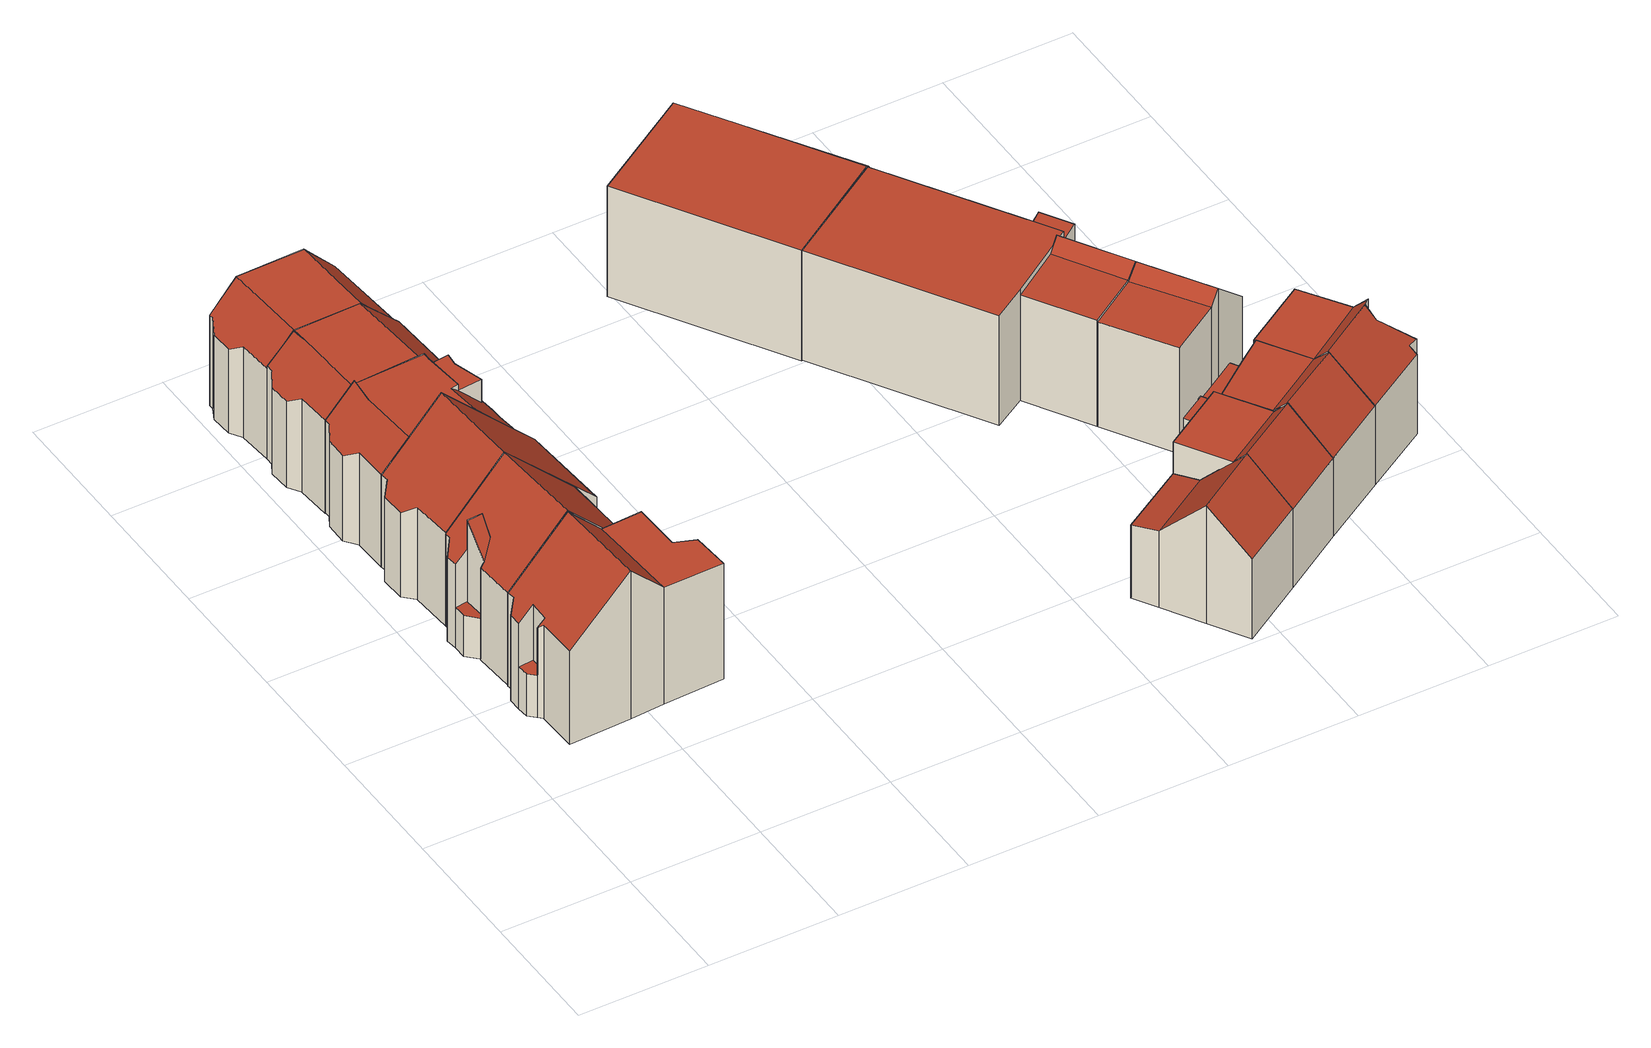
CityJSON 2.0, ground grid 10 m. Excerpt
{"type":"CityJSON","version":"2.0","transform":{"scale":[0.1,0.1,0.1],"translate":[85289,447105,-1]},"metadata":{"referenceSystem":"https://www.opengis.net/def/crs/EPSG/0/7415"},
"CityObjects":{
"building1":{"type":"Building","attributes":{"+building-volume":928.27,"+ground-elevation":-0.154,"+roof-elevation":10.91,"aantal_verblijfsobjecten":1,"bouwjaar":1925,"gebruiksdoel":"woonfunctie","kas_warenhuis":false,"oppervlakte_max":210,"oppervlakte_min":210,"rf_extrusion_mode":"standard","rf_force_lod11":false,"rf_h_pc_98p":0,"rf_h_roof_50p":9.86,"rf_h_roof_max":12.54,"rf_h_roof_min":8.19,"rf_h_roof_ridge":12.54,"rf_is_glass_roof":false,"rf_nodata_frac_wippolder":0.00541,"rf_nodata_r_wippolder":0,"rf_pc_select":"PREFERRED_AND_LATEST","rf_pc_source":"wippolder","rf_pc_year":2019,"rf_pointcloud_unusable":false,"rf_pt_density_wippolder":10.39,"rf_ridgelines":2,"rf_rmse_lod22":0.458,"rf_roof_planes":7,"rf_roof_type":"slanted","rf_success":true,"rf_t_run":14,"status":"Pand in gebruik"},"children":["building1-1"]},
"building1-1":{"type":"BuildingPart","parents":["building1"],"geometry":[{"type":"Solid","lod":"2.2","boundaries":[[[[0,1,2,3,4,5,6,7,8,9,10,11,12,13,14,15]],[[16,17,18,19]],[[17,15,14,20]],[[21,22,23,24]],[[25,6,5,26]],[[20,14,13,23]],[[24,23,13,12,27]],[[27,12,11,28]],[[29,4,3,30]],[[31,2,1,32]],[[30,3,2,31]],[[33,9,8,34]],[[28,11,10,35]],[[35,10,9,33]],[[36,7,6,25]],[[34,8,7,36,37]],[[19,18,22,21]],[[38,0,15,17,16]],[[32,1,0,38]],[[39,40,26,41]],[[41,26,5,4,29]],[[37,36,40,39]],[[33,29,30,35]],[[22,18,17,20,23]],[[32,38,16,19,21,24,27,28,35,30,31]],[[40,36,25,26]],[[37,39,41,29,33,34]]]],"semantics":{"surfaces":[{"type":"GroundSurface"},{"type":"WallSurface","on_footprint_edge":false},{"type":"WallSurface","on_footprint_edge":true},{"type":"RoofSurface","+roof-elevation":11.72,"rf_h_roof_50p":11.05,"rf_h_roof_max":12.81,"rf_h_roof_min":9.66,"roof-azimuth":86.74,"roof-gradient":45.4},{"type":"RoofSurface","+roof-elevation":8.21,"rf_h_roof_50p":3.4,"rf_h_roof_max":8.24,"rf_h_roof_min":3.4,"roof-azimuth":255.88,"roof-gradient":0.755},{"type":"RoofSurface","+roof-elevation":11.26,"rf_h_roof_50p":10.26,"rf_h_roof_max":12.81,"rf_h_roof_min":7.27,"roof-azimuth":266.65,"roof-gradient":44.95},{"type":"RoofSurface","+roof-elevation":6.74,"rf_h_roof_50p":6.72,"rf_h_roof_max":9.69,"rf_h_roof_min":6.6,"roof-azimuth":108.08,"roof-gradient":4.34},{"type":"RoofSurface","+roof-elevation":9.74,"rf_h_roof_50p":9.73,"rf_h_roof_max":9.78,"rf_h_roof_min":9.68,"roof-azimuth":71.02,"roof-gradient":1.12}],"values":[[0,1,2,1,2,2,2,2,2,2,2,2,2,2,2,2,1,2,2,1,2,1,3,4,5,6,7]]}}]},
"building2":{"type":"Building","attributes":{"+building-volume":839.08,"+ground-elevation":-0.131,"+roof-elevation":11.11,"aantal_verblijfsobjecten":1,"bouwjaar":1920,"gebruiksdoel":"woonfunctie","kas_warenhuis":false,"oppervlakte_max":210,"oppervlakte_min":210,"rf_extrusion_mode":"standard","rf_force_lod11":false,"rf_h_pc_98p":0,"rf_h_roof_50p":10.1,"rf_h_roof_max":12.51,"rf_h_roof_min":7.17,"rf_h_roof_ridge":12.56,"rf_is_glass_roof":false,"rf_nodata_frac_wippolder":0,"rf_nodata_r_wippolder":0,"rf_pc_select":"PREFERRED_AND_LATEST","rf_pc_source":"wippolder","rf_pc_year":2019,"rf_pointcloud_unusable":false,"rf_pt_density_wippolder":10.33,"rf_ridgelines":3,"rf_rmse_lod22":0.404,"rf_roof_planes":8,"rf_roof_type":"slanted","rf_success":true,"rf_t_run":11,"status":"Pand in gebruik"},"children":["building2-1"]},
"building2-1":{"type":"BuildingPart","parents":["building2"],"geometry":[{"type":"Solid","lod":"2.2","boundaries":[[[[42,43,44,45,46,47,48,49,50,51,52,53,54,55,56]],[[57,55,54,58]],[[59,56,55,57]],[[60,58,54,53,31]],[[61,46,45,62]],[[63,64,47,46,61]],[[65,50,49,66,67]],[[67,66,68,69]],[[31,53,52,70]],[[62,45,44,71]],[[72,73,58,60]],[[74,51,50,65]],[[70,52,51,74]],[[75,76,77,78]],[[71,44,43,79]],[[80,81,82,83,84]],[[84,83,73,72]],[[76,75,85]],[[69,68,64,63]],[[66,49,48,86]],[[86,48,47,64]],[[87,42,56,59]],[[79,43,42,87,88]],[[88,87,82,81]],[[78,77,81,80]],[[69,74,65,67]],[[74,69,63,61,70]],[[86,64,68,66]],[[81,77,76,85,84,72,60,31,70,61,62,71,79,88]],[[82,87,59,57,58,73,83]],[[78,80,84,85,75]]]],"semantics":{"surfaces":[{"type":"GroundSurface"},{"type":"WallSurface","on_footprint_edge":true},{"type":"WallSurface","on_footprint_edge":false},{"type":"RoofSurface","+roof-elevation":6.89,"rf_h_roof_50p":6.87,"rf_h_roof_max":6.91,"rf_h_roof_min":6.85,"roof-azimuth":92.61,"roof-gradient":2.4},{"type":"RoofSurface","+roof-elevation":10.89,"rf_h_roof_50p":9.73,"rf_h_roof_max":12.82,"rf_h_roof_min":6.71,"roof-azimuth":86.46,"roof-gradient":45.01},{"type":"RoofSurface","+roof-elevation":3.5,"rf_h_roof_50p":3.49,"rf_h_roof_max":6.99,"rf_h_roof_min":3.46,"roof-azimuth":192.23,"roof-gradient":0.519},{"type":"RoofSurface","+roof-elevation":11.33,"rf_h_roof_50p":10.39,"rf_h_roof_max":12.82,"rf_h_roof_min":7.29,"roof-azimuth":266.61,"roof-gradient":44.92},{"type":"RoofSurface","+roof-elevation":8.81,"rf_h_roof_50p":3.45,"rf_h_roof_max":10.17,"rf_h_roof_min":3.44,"roof-azimuth":192.23,"roof-gradient":0.519},{"type":"RoofSurface","+roof-elevation":10.13,"rf_h_roof_50p":9.49,"rf_h_roof_max":10.81,"rf_h_roof_min":8.77,"roof-azimuth":176.87,"roof-gradient":53.7}],"values":[[0,1,1,1,1,1,1,2,1,1,2,1,1,2,1,2,2,2,2,1,1,1,1,2,2,3,4,5,6,7,8]]}}]},
"building3":{"type":"Building","attributes":{"+building-volume":867.44,"+ground-elevation":-0.141,"+roof-elevation":10.9,"aantal_verblijfsobjecten":1,"bouwjaar":1920,"gebruiksdoel":"woonfunctie","kas_warenhuis":true,"oppervlakte_max":210,"oppervlakte_min":210,"rf_extrusion_mode":"standard","rf_force_lod11":false,"rf_h_pc_98p":0,"rf_h_roof_50p":9.87,"rf_h_roof_max":12.46,"rf_h_roof_min":3.41,"rf_h_roof_ridge":12.56,"rf_is_glass_roof":false,"rf_nodata_frac_wippolder":0,"rf_nodata_r_wippolder":0,"rf_pc_select":"PREFERRED_AND_LATEST","rf_pc_source":"wippolder","rf_pc_year":2019,"rf_pointcloud_unusable":false,"rf_pt_density_wippolder":10.39,"rf_ridgelines":2,"rf_rmse_lod22":1.01,"rf_roof_planes":8,"rf_roof_type":"slanted","rf_success":true,"rf_t_run":16,"status":"Pand in gebruik"},"children":["building3-1"]},
"building3-1":{"type":"BuildingPart","parents":["building3"],"geometry":[{"type":"Solid","lod":"2.2","boundaries":[[[[89,90,48,46,45,91,92,93,94,95]],[[96,92,91,97]],[[98,93,92,96]],[[99,94,93,98]],[[100,90,89,101]],[[102,48,90,100]],[[103,95,94,99]],[[97,91,45,104]],[[61,46,48,102]],[[104,45,46,61]],[[101,89,95,103]],[[61,102,100,101]],[[101,103,99,98,96,97,104,61]]]],"semantics":{"surfaces":[{"type":"GroundSurface"},{"type":"WallSurface","on_footprint_edge":true},{"type":"RoofSurface","+roof-elevation":10.34,"rf_h_roof_50p":8.83,"rf_h_roof_max":12.81,"rf_h_roof_min":4.89,"roof-azimuth":86.64,"roof-gradient":44.78},{"type":"RoofSurface","+roof-elevation":11.22,"rf_h_roof_50p":10.19,"rf_h_roof_max":12.81,"rf_h_roof_min":7.24,"roof-azimuth":266.75,"roof-gradient":45.11}],"values":[[0,1,1,1,1,1,1,1,1,1,1,2,3]]}}]},
"building4":{"type":"Building","attributes":{"+building-volume":717.84,"+ground-elevation":-0.145,"+roof-elevation":9.88,"aantal_verblijfsobjecten":1,"bouwjaar":1920,"gebruiksdoel":"woonfunctie","kas_warenhuis":false,"oppervlakte_max":199,"oppervlakte_min":199,"rf_extrusion_mode":"standard","rf_force_lod11":false,"rf_h_pc_98p":0,"rf_h_roof_50p":9.76,"rf_h_roof_max":10.11,"rf_h_roof_min":3.4,"rf_h_roof_ridge":6.85,"rf_is_glass_roof":false,"rf_nodata_frac_wippolder":0.00593,"rf_nodata_r_wippolder":0,"rf_pc_select":"PREFERRED_AND_LATEST","rf_pc_source":"wippolder","rf_pc_year":2019,"rf_pointcloud_unusable":false,"rf_pt_density_wippolder":10.56,"rf_ridgelines":1,"rf_rmse_lod22":0.458,"rf_roof_planes":8,"rf_roof_type":"slanted","rf_success":true,"rf_t_run":18,"status":"Pand in gebruik"},"children":["building4-1"]},
"building4-1":{"type":"BuildingPart","parents":["building4"],"geometry":[{"type":"Solid","lod":"2.2","boundaries":[[[[105,90,106,107,108,95,109,110,111,112,113,114,115,116]],[[117,111,110,118]],[[118,110,109,119]],[[120,105,116,121]],[[122,121,116,115,123]],[[124,112,111,117]],[[125,113,112,124]],[[126,127,114,113,125]],[[103,95,108,128]],[[129,130,123,131]],[[132,133,130]],[[119,109,95,103]],[[134,106,90,135]],[[136,107,106,134,137]],[[137,134,138,139]],[[128,108,107,136]],[[140,141,142,143]],[[139,138,144,145]],[[127,126,146]],[[145,144,147,148]],[[143,142,133,132]],[[149,150,151]],[[150,149,130,129]],[[131,123,115,114,127]],[[141,140,149]],[[148,147,152,153]],[[135,90,105,120]],[[153,152,121,122]],[[128,146,126,125,124,117,118,119,103]],[[136,151,150,129,131,127,146,128]],[[149,140,143,132,130]],[[153,122,123,130,133,142,141,149,151,136,137,139,145,148]],[[121,152,147,144,138,134,135,120]]]],"semantics":{"surfaces":[{"type":"GroundSurface"},{"type":"WallSurface","on_footprint_edge":true},{"type":"WallSurface","on_footprint_edge":false},{"type":"RoofSurface","+roof-elevation":9.36,"rf_h_roof_50p":8.84,"rf_h_roof_max":10.26,"rf_h_roof_min":7.4,"roof-azimuth":267.13,"roof-gradient":44.9},{"type":"RoofSurface","+roof-elevation":9.93,"rf_h_roof_50p":9.89,"rf_h_roof_max":10.26,"rf_h_roof_min":9.79,"roof-azimuth":66.57,"roof-gradient":1.76},{"type":"RoofSurface","+roof-elevation":9.31,"rf_h_roof_50p":9.31,"rf_h_roof_max":9.82,"rf_h_roof_min":9.3,"roof-azimuth":285.75,"roof-gradient":0.237},{"type":"RoofSurface","+roof-elevation":8.85,"rf_h_roof_50p":7.87,"rf_h_roof_max":9.43,"rf_h_roof_min":6.6,"roof-azimuth":86.03,"roof-gradient":45.66},{"type":"RoofSurface","+roof-elevation":3.46,"rf_h_roof_50p":3.43,"rf_h_roof_max":6.85,"rf_h_roof_min":3.36,"roof-azimuth":64.94,"roof-gradient":2.28}],"values":[[0,1,1,1,1,1,1,1,1,2,2,1,1,1,2,1,2,2,2,2,2,2,2,1,2,2,1,2,3,4,5,6,7]]}}]},
"building5":{"type":"Building","attributes":{"+building-volume":712.41,"+ground-elevation":-0.151,"+roof-elevation":9.82,"aantal_verblijfsobjecten":1,"bouwjaar":1920,"gebruiksdoel":"woonfunctie","kas_warenhuis":false,"oppervlakte_max":197,"oppervlakte_min":197,"rf_extrusion_mode":"standard","rf_force_lod11":false,"rf_h_pc_98p":0,"rf_h_roof_50p":9.75,"rf_h_roof_max":10.04,"rf_h_roof_min":3.35,"rf_is_glass_roof":false,"rf_nodata_frac_wippolder":0,"rf_nodata_r_wippolder":0,"rf_pc_select":"PREFERRED_AND_LATEST","rf_pc_source":"wippolder","rf_pc_year":2019,"rf_pointcloud_unusable":false,"rf_pt_density_wippolder":9.96,"rf_ridgelines":0,"rf_rmse_lod22":0.426,"rf_roof_planes":6,"rf_roof_type":"slanted","rf_success":true,"rf_t_run":10,"status":"Pand in gebruik"},"children":["building5-1"]},
"building5-1":{"type":"BuildingPart","parents":["building5"],"geometry":[{"type":"Solid","lod":"2.2","boundaries":[[[[154,155,156,157,158,159,160,161,162,163,164,165,166,167]],[[168,163,162,169]],[[170,165,164,171]],[[169,162,161,172]],[[125,160,159,173]],[[172,161,160,125]],[[174,158,157,175,176]],[[177,155,154,178]],[[120,156,155,177]],[[176,175,178,179]],[[179,178,154,167,180]],[[175,157,156,120]],[[171,164,163,168]],[[181,166,165,170]],[[180,167,166,181,182]],[[182,181,183]],[[173,159,158,174]],[[179,180,174,176]],[[175,120,177,178]],[[173,183,181,170,171,168,169,172,125]],[[173,174,180,182,183]]]],"semantics":{"surfaces":[{"type":"GroundSurface"},{"type":"WallSurface","on_footprint_edge":true},{"type":"WallSurface","on_footprint_edge":false},{"type":"RoofSurface","+roof-elevation":8.86,"rf_h_roof_50p":8.17,"rf_h_roof_max":9.85,"rf_h_roof_min":6.45,"roof-azimuth":86.23,"roof-gradient":44.81},{"type":"RoofSurface","+roof-elevation":3.39,"rf_h_roof_50p":3.37,"rf_h_roof_max":3.43,"rf_h_roof_min":3.32,"roof-azimuth":81.06,"roof-gradient":3.22},{"type":"RoofSurface","+roof-elevation":9.29,"rf_h_roof_50p":8.77,"rf_h_roof_max":10.18,"rf_h_roof_min":7.36,"roof-azimuth":267.08,"roof-gradient":44.76},{"type":"RoofSurface","+roof-elevation":9.85,"rf_h_roof_50p":9.82,"rf_h_roof_max":10.18,"rf_h_roof_min":9.73,"roof-azimuth":66.41,"roof-gradient":1.67}],"values":[[0,1,1,1,1,1,1,1,1,2,1,1,1,1,1,2,1,3,4,5,6]]}}]},
"building6":{"type":"Building","attributes":{"+building-volume":699.99,"+ground-elevation":-0.161,"+roof-elevation":9.78,"aantal_verblijfsobjecten":1,"bouwjaar":1920,"gebruiksdoel":"woonfunctie","kas_warenhuis":false,"oppervlakte_max":197,"oppervlakte_min":197,"rf_extrusion_mode":"standard","rf_force_lod11":false,"rf_h_pc_98p":0,"rf_h_roof_50p":9.7,"rf_h_roof_max":10,"rf_h_roof_min":3.27,"rf_h_roof_ridge":10.02,"rf_is_glass_roof":false,"rf_nodata_frac_wippolder":0.0059,"rf_nodata_r_wippolder":0,"rf_pc_select":"PREFERRED_AND_LATEST","rf_pc_source":"wippolder","rf_pc_year":2019,"rf_pointcloud_unusable":false,"rf_pt_density_wippolder":9.85,"rf_ridgelines":1,"rf_rmse_lod22":0.368,"rf_roof_planes":6,"rf_roof_type":"slanted","rf_success":true,"rf_t_run":14,"status":"Pand in gebruik"},"children":["building6-1"]},
"building6-1":{"type":"BuildingPart","parents":["building6"],"geometry":[{"type":"Solid","lod":"2.2","boundaries":[[[[184,185,186,187,188,189,190,191,192,155,193,194,166,165]],[[195,185,184,196]],[[197,198,191,190,199]],[[200,186,185,195]],[[201,189,188,202]],[[202,188,187,203]],[[203,187,186,200]],[[196,184,165,204]],[[204,165,166,182]],[[205,206,198,197]],[[207,194,193,206,205]],[[199,190,189,201]],[[208,192,191,198]],[[206,193,155,209]],[[209,155,192,208]],[[182,166,194,207]],[[204,182,201,202,203,200,195,196]],[[199,207,205,197]],[[209,208,198,206]],[[182,207,199,201]]]],"semantics":{"surfaces":[{"type":"GroundSurface"},{"type":"WallSurface","on_footprint_edge":true},{"type":"WallSurface","on_footprint_edge":false},{"type":"RoofSurface","+roof-elevation":9.27,"rf_h_roof_50p":8.7,"rf_h_roof_max":10,"rf_h_roof_min":7.15,"roof-azimuth":267.45,"roof-gradient":47.37},{"type":"RoofSurface","+roof-elevation":8.95,"rf_h_roof_50p":8.25,"rf_h_roof_max":9.83,"rf_h_roof_min":6.64,"roof-azimuth":86.34,"roof-gradient":45.98},{"type":"RoofSurface","+roof-elevation":3.33,"rf_h_roof_50p":3.31,"rf_h_roof_max":6.7,"rf_h_roof_min":3.26,"roof-azimuth":274.05,"roof-gradient":2.93},{"type":"RoofSurface","+roof-elevation":9.82,"rf_h_roof_50p":9.79,"rf_h_roof_max":9.9,"rf_h_roof_min":9.68,"roof-azimuth":71.64,"roof-gradient":1.92}],"values":[[0,1,1,1,1,1,1,1,1,2,1,1,1,1,1,1,3,4,5,6]]}}]},
"building7":{"type":"Building","attributes":{"+building-volume":424.59,"+ground-elevation":-0.196,"+roof-elevation":8.61,"aantal_verblijfsobjecten":1,"bouwjaar":1921,"gebruiksdoel":"woonfunctie","kas_warenhuis":false,"oppervlakte_max":111,"oppervlakte_min":111,"rf_extrusion_mode":"standard","rf_force_lod11":false,"rf_h_pc_98p":0,"rf_h_roof_50p":7.74,"rf_h_roof_max":9.89,"rf_h_roof_min":6.21,"rf_h_roof_ridge":9.93,"rf_is_glass_roof":false,"rf_nodata_frac_wippolder":0.00469,"rf_nodata_r_wippolder":0,"rf_pc_select":"PREFERRED_AND_LATEST","rf_pc_source":"wippolder","rf_pc_year":2019,"rf_pointcloud_unusable":false,"rf_pt_density_wippolder":11.7,"rf_ridgelines":2,"rf_rmse_lod22":0.944,"rf_roof_planes":3,"rf_roof_type":"slanted","rf_success":true,"rf_t_run":10,"status":"Pand in gebruik"},"children":["building7-1"]},
"building7-1":{"type":"BuildingPart","parents":["building7"],"geometry":[{"type":"Solid","lod":"2.2","boundaries":[[[[210,211,212,213,214,215,216,217]],[[218,210,217,219]],[[220,212,211,221]],[[222,214,213,223]],[[223,213,212,220]],[[224,215,214,222]],[[225,216,215,224]],[[219,217,216,225]],[[221,211,210,218]],[[224,222,223,220]],[[225,224,220,221]],[[221,218,219,225]]]],"semantics":{"surfaces":[{"type":"GroundSurface"},{"type":"WallSurface","on_footprint_edge":true},{"type":"RoofSurface","+roof-elevation":6.3,"rf_h_roof_50p":6.22,"rf_h_roof_max":6.43,"rf_h_roof_min":6.01,"roof-azimuth":327.65,"roof-gradient":10.05},{"type":"RoofSurface","+roof-elevation":8.71,"rf_h_roof_50p":8.02,"rf_h_roof_max":10.26,"rf_h_roof_min":6.39,"roof-azimuth":328.28,"roof-gradient":44.97},{"type":"RoofSurface","+roof-elevation":9.16,"rf_h_roof_50p":8.44,"rf_h_roof_max":10.26,"rf_h_roof_min":6.66,"roof-azimuth":148.12,"roof-gradient":44.53}],"values":[[0,1,1,1,1,1,1,1,1,2,3,4]]}}]},
"building8":{"type":"Building","attributes":{"+building-volume":1545.1,"+ground-elevation":-0.311,"+roof-elevation":9.32,"aantal_verblijfsobjecten":4,"bouwjaar":1920,"gebruiksdoel":"woonfunctie","kas_warenhuis":false,"oppervlakte_max":127,"oppervlakte_min":67,"rf_extrusion_mode":"standard","rf_force_lod11":false,"rf_h_pc_98p":0,"rf_h_roof_50p":9.29,"rf_h_roof_max":9.45,"rf_h_roof_min":7.53,"rf_is_glass_roof":false,"rf_nodata_frac_wippolder":0.00153,"rf_nodata_r_wippolder":0,"rf_pc_select":"PREFERRED_AND_LATEST","rf_pc_source":"wippolder","rf_pc_year":2019,"rf_pointcloud_unusable":false,"rf_pt_density_wippolder":10.51,"rf_ridgelines":0,"rf_rmse_lod22":0.34,"rf_roof_planes":5,"rf_roof_type":"slanted","rf_success":true,"rf_t_run":24,"status":"Pand in gebruik"},"children":["building8-1"]},
"building8-1":{"type":"BuildingPart","parents":["building8"],"geometry":[{"type":"Solid","lod":"2.2","boundaries":[[[[226,227,228,229,230,231]],[[232,230,229,233]],[[234,231,230,232]],[[235,226,231,234]],[[233,229,228,236]],[[236,228,227,237]],[[237,227,226,235]],[[237,232,233,236]],[[232,237,235,234]]]],"semantics":{"surfaces":[{"type":"GroundSurface"},{"type":"WallSurface","on_footprint_edge":true},{"type":"RoofSurface","+roof-elevation":8.56,"rf_h_roof_50p":8.03,"rf_h_roof_max":9.45,"rf_h_roof_min":6.66,"roof-azimuth":58.22,"roof-gradient":51.43},{"type":"RoofSurface","+roof-elevation":9.33,"rf_h_roof_50p":9.3,"rf_h_roof_max":9.45,"rf_h_roof_min":9.2,"roof-azimuth":249.48,"roof-gradient":0.934}],"values":[[0,1,1,1,1,1,1,2,3]]}}]},
"building9":{"type":"Building","attributes":{"+building-volume":471.76,"+ground-elevation":-0.201,"+roof-elevation":8.87,"aantal_verblijfsobjecten":1,"bouwjaar":1921,"gebruiksdoel":"woonfunctie","kas_warenhuis":false,"oppervlakte_max":131,"oppervlakte_min":131,"rf_extrusion_mode":"standard","rf_force_lod11":false,"rf_h_pc_98p":0,"rf_h_roof_50p":8.86,"rf_h_roof_max":9.77,"rf_h_roof_min":6.76,"rf_h_roof_ridge":9.92,"rf_is_glass_roof":false,"rf_nodata_frac_wippolder":0,"rf_nodata_r_wippolder":0,"rf_pc_select":"PREFERRED_AND_LATEST","rf_pc_source":"wippolder","rf_pc_year":2019,"rf_pointcloud_unusable":false,"rf_pt_density_wippolder":11.59,"rf_ridgelines":1,"rf_rmse_lod22":1.41,"rf_roof_planes":3,"rf_roof_type":"slanted","rf_success":true,"rf_t_run":8,"status":"Pand in gebruik"},"children":["building9-1"]},
"building9-1":{"type":"BuildingPart","parents":["building9"],"geometry":[{"type":"Solid","lod":"2.2","boundaries":[[[[238,239,240,241,217,242,243,214]],[[244,217,241,245]],[[246,242,217,244]],[[247,238,214,248]],[[249,243,242,246]],[[248,214,243,249]],[[245,241,240,250]],[[250,240,239,251]],[[251,239,238,247]],[[250,246,244,245]],[[251,249,246,250]],[[251,247,248,249]]]],"semantics":{"surfaces":[{"type":"GroundSurface"},{"type":"WallSurface","on_footprint_edge":true},{"type":"RoofSurface","+roof-elevation":9.11,"rf_h_roof_50p":8.44,"rf_h_roof_max":10.2,"rf_h_roof_min":6.63,"roof-azimuth":148.1,"roof-gradient":44.36},{"type":"RoofSurface","+roof-elevation":9.43,"rf_h_roof_50p":9.21,"rf_h_roof_max":10.2,"rf_h_roof_min":8.89,"roof-azimuth":328.13,"roof-gradient":44.76},{"type":"RoofSurface","+roof-elevation":8.9,"rf_h_roof_50p":8.88,"rf_h_roof_max":8.94,"rf_h_roof_min":8.82,"roof-azimuth":322.6,"roof-gradient":1.38}],"values":[[0,1,1,1,1,1,1,1,1,2,3,4]]}}]},
"building10":{"type":"Building","attributes":{"+building-volume":1556.03,"+ground-elevation":-0.249,"+roof-elevation":9.33,"aantal_verblijfsobjecten":5,"bouwjaar":1920,"gebruiksdoel":"woonfunctie","kas_warenhuis":false,"oppervlakte_max":152,"oppervlakte_min":55,"rf_extrusion_mode":"standard","rf_force_lod11":false,"rf_h_pc_98p":0,"rf_h_roof_50p":9.29,"rf_h_roof_max":9.45,"rf_h_roof_min":7.43,"rf_is_glass_roof":false,"rf_nodata_frac_wippolder":0,"rf_nodata_r_wippolder":0,"rf_pc_select":"PREFERRED_AND_LATEST","rf_pc_source":"wippolder","rf_pc_year":2019,"rf_pointcloud_unusable":false,"rf_pt_density_wippolder":11.08,"rf_ridgelines":0,"rf_rmse_lod22":0.343,"rf_roof_planes":5,"rf_roof_type":"slanted","rf_success":true,"rf_t_run":24,"status":"Pand in gebruik"},"children":["building10-1"]},
"building10-1":{"type":"BuildingPart","parents":["building10"],"geometry":[{"type":"Solid","lod":"2.2","boundaries":[[[[252,253,254,255,256,257,258,259]],[[260,256,255,261]],[[234,257,256,260]],[[262,263,264]],[[265,266,264]],[[267,254,253,268]],[[263,252,259,233]],[[268,253,252,263,262]],[[233,259,258,269]],[[261,255,254,267,270]],[[270,267,266,265]],[[269,258,257,234]],[[233,269,265,264,263]],[[266,267,268,262,264]],[[269,234,260,261,270,265]]]],"semantics":{"surfaces":[{"type":"GroundSurface"},{"type":"WallSurface","on_footprint_edge":true},{"type":"WallSurface","on_footprint_edge":false},{"type":"RoofSurface","+roof-elevation":8.62,"rf_h_roof_50p":8.1,"rf_h_roof_max":9.45,"rf_h_roof_min":6.7,"roof-azimuth":58.3,"roof-gradient":50.52},{"type":"RoofSurface","+roof-elevation":8.62,"rf_h_roof_50p":8.6,"rf_h_roof_max":9.37,"rf_h_roof_min":8.57,"roof-azimuth":344.07,"roof-gradient":1.22},{"type":"RoofSurface","+roof-elevation":9.34,"rf_h_roof_50p":9.31,"rf_h_roof_max":9.45,"rf_h_roof_min":9.23,"roof-azimuth":235.25,"roof-gradient":0.852}],"values":[[0,1,1,2,2,1,1,1,1,1,2,1,3,4,5]]}}]},
"building11":{"type":"Building","attributes":{"+building-volume":469.21,"+ground-elevation":-0.231,"+roof-elevation":8.93,"aantal_verblijfsobjecten":1,"bouwjaar":1921,"gebruiksdoel":"woonfunctie","kas_warenhuis":false,"oppervlakte_max":108,"oppervlakte_min":108,"rf_extrusion_mode":"standard","rf_force_lod11":false,"rf_h_pc_98p":0,"rf_h_roof_50p":8.9,"rf_h_roof_max":9.84,"rf_h_roof_min":6.72,"rf_h_roof_ridge":9.94,"rf_is_glass_roof":false,"rf_nodata_frac_wippolder":0.00474,"rf_nodata_r_wippolder":0,"rf_pc_select":"PREFERRED_AND_LATEST","rf_pc_source":"wippolder","rf_pc_year":2019,"rf_pointcloud_unusable":false,"rf_pt_density_wippolder":11.09,"rf_ridgelines":1,"rf_rmse_lod22":0.153,"rf_roof_planes":3,"rf_roof_type":"slanted","rf_success":true,"rf_t_run":8,"status":"Pand in gebruik"},"children":["building11-1"]},
"building11-1":{"type":"BuildingPart","parents":["building11"],"geometry":[{"type":"Solid","lod":"2.2","boundaries":[[[[271,272,273,274,275,276,255,277]],[[278,274,273,279]],[[280,271,277,281]],[[281,277,255,282]],[[282,255,276,283]],[[279,273,272,284]],[[284,272,271,280]],[[283,276,275,285]],[[285,275,274,278]],[[284,280,278,279]],[[283,285,281,282]],[[285,278,280,281]]]],"semantics":{"surfaces":[{"type":"GroundSurface"},{"type":"WallSurface","on_footprint_edge":true},{"type":"RoofSurface","+roof-elevation":8.76,"rf_h_roof_50p":7.99,"rf_h_roof_max":10.24,"rf_h_roof_min":6.19,"roof-azimuth":58.28,"roof-gradient":44.46},{"type":"RoofSurface","+roof-elevation":8.94,"rf_h_roof_50p":8.92,"rf_h_roof_max":9.3,"rf_h_roof_min":8.86,"roof-azimuth":243.57,"roof-gradient":1.38},{"type":"RoofSurface","+roof-elevation":9.82,"rf_h_roof_50p":9.56,"rf_h_roof_max":10.24,"rf_h_roof_min":8.97,"roof-azimuth":238.83,"roof-gradient":44.41}],"values":[[0,1,1,1,1,1,1,1,1,2,3,4]]}}]},
"building12":{"type":"Building","attributes":{"+building-volume":492.4,"+ground-elevation":-0.201,"+roof-elevation":8.89,"aantal_verblijfsobjecten":1,"bouwjaar":1921,"gebruiksdoel":"woonfunctie","kas_warenhuis":false,"oppervlakte_max":127,"oppervlakte_min":127,"rf_extrusion_mode":"standard","rf_force_lod11":false,"rf_h_pc_98p":0,"rf_h_roof_50p":8.87,"rf_h_roof_max":9.9,"rf_h_roof_min":2.5,"rf_h_roof_ridge":9.91,"rf_is_glass_roof":false,"rf_nodata_frac_wippolder":0.0236,"rf_nodata_r_wippolder":0,"rf_pc_select":"PREFERRED_AND_LATEST","rf_pc_source":"wippolder","rf_pc_year":2019,"rf_pointcloud_unusable":false,"rf_pt_density_wippolder":12.11,"rf_ridgelines":1,"rf_rmse_lod22":0.668,"rf_roof_planes":5,"rf_roof_type":"slanted","rf_success":true,"rf_t_run":11,"status":"Pand in gebruik"},"children":["building12-1"]},
"building12-1":{"type":"BuildingPart","parents":["building12"],"geometry":[{"type":"Solid","lod":"2.2","boundaries":[[[[286,287,241,288,289,290,238,291,292,293,294,295,296,297,298]],[[299,292,291,300]],[[301,299,302,303]],[[304,296,295,305]],[[305,295,294,306]],[[307,286,298,308]],[[245,241,287,309]],[[310,288,241,245]],[[311,293,292,299,301]],[[312,289,288,310]],[[313,238,290,314]],[[315,297,296,304]],[[308,298,297,315,316]],[[309,287,286,307]],[[317,314,290,289,312]],[[318,319,314,317]],[[300,291,238,313]],[[316,315,320,319,318]],[[306,294,293,311]],[[319,320,321]],[[303,302,321]],[[310,307,308,312]],[[309,307,310,245]],[[316,318,317,312,308]],[[319,321,302,299,300,313,314]],[[303,321,320,315,304,305,306,311,301]]]],"semantics":{"surfaces":[{"type":"GroundSurface"},{"type":"WallSurface","on_footprint_edge":true},{"type":"WallSurface","on_footprint_edge":false},{"type":"RoofSurface","+roof-elevation":9.42,"rf_h_roof_50p":9.21,"rf_h_roof_max":10.25,"rf_h_roof_min":8.88,"roof-azimuth":327.74,"roof-gradient":42.91},{"type":"RoofSurface","+roof-elevation":9.13,"rf_h_roof_50p":8.47,"rf_h_roof_max":10.25,"rf_h_roof_min":6.65,"roof-azimuth":148.42,"roof-gradient":44.21},{"type":"RoofSurface","+roof-elevation":8.89,"rf_h_roof_50p":8.87,"rf_h_roof_max":8.92,"rf_h_roof_min":8.82,"roof-azimuth":331.95,"roof-gradient":1.17},{"type":"RoofSurface","+roof-elevation":4.79,"rf_h_roof_50p":4.5,"rf_h_roof_max":8.84,"rf_h_roof_min":1.79,"roof-azimuth":327.74,"roof-gradient":42.91},{"type":"RoofSurface","+roof-elevation":2.52,"rf_h_roof_50p":2.51,"rf_h_roof_max":8.83,"rf_h_roof_min":2.49,"roof-azimuth":264.8,"roof-gradient":0.686}],"values":[[0,1,2,1,1,1,1,1,1,1,1,1,1,1,1,2,1,2,1,2,2,3,4,5,6,7]]}}]},
"building13":{"type":"Building","attributes":{"+building-volume":489.89,"+ground-elevation":-0.22,"+roof-elevation":8.91,"aantal_verblijfsobjecten":1,"bouwjaar":1921,"gebruiksdoel":"woonfunctie","kas_warenhuis":false,"oppervlakte_max":119,"oppervlakte_min":119,"rf_extrusion_mode":"standard","rf_force_lod11":false,"rf_h_pc_98p":0,"rf_h_roof_50p":8.89,"rf_h_roof_max":9.77,"rf_h_roof_min":6.74,"rf_h_roof_ridge":9.94,"rf_is_glass_roof":false,"rf_nodata_frac_wippolder":0,"rf_nodata_r_wippolder":0,"rf_pc_select":"PREFERRED_AND_LATEST","rf_pc_source":"wippolder","rf_pc_year":2019,"rf_pointcloud_unusable":false,"rf_pt_density_wippolder":11.14,"rf_ridgelines":1,"rf_rmse_lod22":0.11,"rf_roof_planes":3,"rf_roof_type":"slanted","rf_success":true,"rf_t_run":8,"status":"Pand in gebruik"},"children":["building13-1"]},
"building13-1":{"type":"BuildingPart","parents":["building13"],"geometry":[{"type":"Solid","lod":"2.2","boundaries":[[[[322,323,324,276,275,274,273,325]],[[326,323,322,327]],[[328,275,276,329]],[[278,274,275,328]],[[329,276,324,330]],[[331,325,273,332]],[[330,324,323,326]],[[332,273,274,278]],[[327,322,325,331]],[[326,328,329,330]],[[328,326,327,278]],[[327,331,332,278]]]],"semantics":{"surfaces":[{"type":"GroundSurface"},{"type":"WallSurface","on_footprint_edge":true},{"type":"RoofSurface","+roof-elevation":8.93,"rf_h_roof_50p":8.9,"rf_h_roof_max":9.29,"rf_h_roof_min":8.84,"roof-azimuth":245.61,"roof-gradient":1.36},{"type":"RoofSurface","+roof-elevation":9.84,"rf_h_roof_50p":9.58,"rf_h_roof_max":10.27,"rf_h_roof_min":8.95,"roof-azimuth":238.43,"roof-gradient":44.73},{"type":"RoofSurface","+roof-elevation":8.81,"rf_h_roof_50p":8.09,"rf_h_roof_max":10.27,"rf_h_roof_min":6.25,"roof-azimuth":58.09,"roof-gradient":44.04}],"values":[[0,1,1,1,1,1,1,1,1,2,3,4]]}}]},
"building14":{"type":"Building","attributes":{"+building-volume":24.08,"+ground-elevation":-0.188,"+roof-elevation":2.31,"aantal_verblijfsobjecten":0,"bouwjaar":1921,"kas_warenhuis":false,"oppervlakte_max":0,"oppervlakte_min":0,"rf_extrusion_mode":"standard","rf_force_lod11":false,"rf_h_pc_98p":0,"rf_h_roof_50p":2.31,"rf_h_roof_max":2.36,"rf_h_roof_min":2.29,"rf_is_glass_roof":false,"rf_nodata_frac_wippolder":0.263,"rf_nodata_r_wippolder":0,"rf_pc_select":"_HIGHEST_YET_INSUFFICIENT_COVERAGE","rf_pc_source":"wippolder","rf_pc_year":2019,"rf_pointcloud_unusable":false,"rf_pt_density_wippolder":9.86,"rf_ridgelines":0,"rf_rmse_lod22":1.38,"rf_roof_planes":1,"rf_roof_type":"horizontal","rf_success":true,"rf_t_run":1,"status":"Pand in gebruik"},"children":["building14-1"]},
"building14-1":{"type":"BuildingPart","parents":["building14"],"geometry":[{"type":"Solid","lod":"2.2","boundaries":[[[[295,294,333,334]],[[335,294,295,336]],[[336,295,334,337]],[[338,333,294,335]],[[337,334,333,338]],[[337,338,335,336]]]],"semantics":{"surfaces":[{"type":"GroundSurface"},{"type":"WallSurface","on_footprint_edge":true},{"type":"RoofSurface","+roof-elevation":2.31,"rf_h_roof_50p":2.3,"rf_h_roof_max":2.33,"rf_h_roof_min":2.27,"roof-azimuth":309.86,"roof-gradient":1.07}],"values":[[0,1,1,1,1,2]]}}]},
"building15":{"type":"Building","attributes":{"+building-volume":483.14,"+ground-elevation":-0.218,"+roof-elevation":8.89,"aantal_verblijfsobjecten":1,"bouwjaar":1921,"gebruiksdoel":"woonfunctie","kas_warenhuis":false,"oppervlakte_max":138,"oppervlakte_min":138,"rf_extrusion_mode":"standard","rf_force_lod11":false,"rf_h_pc_98p":0,"rf_h_roof_50p":8.85,"rf_h_roof_max":9.94,"rf_h_roof_min":6.72,"rf_h_roof_ridge":9.93,"rf_is_glass_roof":false,"rf_nodata_frac_wippolder":0,"rf_nodata_r_wippolder":0,"rf_pc_select":"PREFERRED_AND_LATEST","rf_pc_source":"wippolder","rf_pc_year":2019,"rf_pointcloud_unusable":false,"rf_pt_density_wippolder":12.3,"rf_ridgelines":1,"rf_rmse_lod22":1.19,"rf_roof_planes":4,"rf_roof_type":"slanted","rf_success":true,"rf_t_run":11,"status":"Pand in gebruik"},"children":["building15-1"]},
"building15-1":{"type":"BuildingPart","parents":["building15"],"geometry":[{"type":"Solid","lod":"2.2","boundaries":[[[[298,296,339,340,341,342,343,344,345,346,287,347]],[[348,346,345,349]],[[309,287,346,348]],[[350,351,352,353]],[[349,345,344,351,350]],[[354,343,342,355]],[[353,352,356,357]],[[358,296,298,308]],[[359,340,339,360]],[[361,347,287,309]],[[360,339,296,358]],[[351,344,343,354]],[[362,363,341,340,359]],[[357,356,363,362]],[[355,342,341,363]],[[308,298,347,361]],[[360,358,308,359]],[[357,361,309,348,349,350,353]],[[355,363,356,352,351,354]],[[308,361,357,362,359]]]],"semantics":{"surfaces":[{"type":"GroundSurface"},{"type":"WallSurface","on_footprint_edge":true},{"type":"WallSurface","on_footprint_edge":false},{"type":"RoofSurface","+roof-elevation":8.88,"rf_h_roof_50p":8.85,"rf_h_roof_max":8.93,"rf_h_roof_min":8.78,"roof-azimuth":314.95,"roof-gradient":1.54},{"type":"RoofSurface","+roof-elevation":9.09,"rf_h_roof_50p":8.38,"rf_h_roof_max":10.26,"rf_h_roof_min":6.71,"roof-azimuth":148.03,"roof-gradient":43.74},{"type":"RoofSurface","+roof-elevation":2.93,"rf_h_roof_50p":2.93,"rf_h_roof_max":9.87,"rf_h_roof_min":2.91,"roof-azimuth":43.65,"roof-gradient":0.966},{"type":"RoofSurface","+roof-elevation":9.48,"rf_h_roof_50p":9.24,"rf_h_roof_max":10.26,"rf_h_roof_min":8.85,"roof-azimuth":326.87,"roof-gradient":44.02}],"values":[[0,1,1,2,1,1,2,1,1,1,1,1,1,2,1,1,3,4,5,6]]}}]}
},
"vertices":[
[28,200,8],[35,208,8],[34,214,8],[82,217,8],[109,219,8],[141,221,8],[156,222,8],[158,177,8],[160,147,8],[113,145,8],[86,143,8],[38,141,8],[37,173,8],[34,176,8],[29,181,8],[28,190,8],[28,190,81],[28,190,44],[40,191,44],[40,191,92],[29,181,44],[40,176,91],[40,176,44],[34,176,44],[34,176,85],[156,222,77],[141,221,78],[37,173,88],[38,141,88],[109,219,107],[82,217,135],[34,214,88],[35,208,88],[113,145,108],[160,147,107],[86,143,135],[158,177,76],[158,177,107],[28,200,81],[142,183,107],[142,183,77],[141,221,107],
[24,264,9],[23,273,9],[30,282,9],[30,287,9],[77,290,9],[133,294,9],[151,295,9],[154,246,9],[156,222,9],[138,221,9],[82,217,9],[34,214,9],[32,245,9],[32,246,9],[24,254,9],[32,246,44],[32,245,44],[24,254,44],[32,245,88],[77,290,136],[30,287,88],[133,294,80],[133,294,45],[156,222,78],[154,246,45],[154,246,79],[136,244,45],[136,244,79],[82,217,136],[30,282,88],[34,246,90],[34,246,44],[138,221,79],[45,261,110],[45,261,102],[45,265,102],[45,265,115],[23,273,81],[33,264,115],[33,264,90],[33,264,45],[35,246,44],[35,246,91],[45,255,102],[151,295,45],[24,264,44],[24,264,81],
[73,364,9],[147,368,9],[28,320,9],[20,328,9],[19,347,9],[26,355,9],[25,361,9],[20,328,81],[28,320,88],[19,347,81],[26,355,88],[147,368,61],[73,364,136],[151,295,62],[25,361,88],[30,287,89],
[143,436,9],[132,367,9],[100,365,9],[47,362,9],[24,388,9],[17,397,9],[17,414,9],[22,423,9],[22,428,9],[45,429,9],[101,433,9],[125,434,9],[17,414,82],[17,397,82],[24,388,88],[143,436,44],[125,434,44],[125,434,78],[101,433,103],[22,423,88],[22,428,88],[45,429,112],[45,429,109],[47,362,110],[101,427,108],[101,427,103],[101,433,108],[117,429,103],[117,429,87],[132,367,45],[147,368,45],[100,365,109],[132,367,76],[128,381,45],[128,381,79],[123,396,103],[123,396,83],[116,419,89],[116,419,103],[128,389,45],[128,389,79],[44,409,110],[128,396,45],[128,396,78],[104,394,103],[104,394,108],[98,393,108],[127,396,45],[127,396,79],
[123,502,8],[139,503,8],[143,436,8],[125,434,8],[96,433,8],[43,429,8],[22,428,8],[20,455,8],[14,464,8],[13,481,8],[18,490,8],[18,496,8],[39,497,8],[92,500,8],[13,481,82],[14,464,82],[18,496,88],[18,490,88],[20,455,88],[43,429,109],[96,433,108],[125,434,45],[125,434,79],[139,503,43],[123,502,44],[123,502,77],[92,500,107],[39,497,108],[39,497,109],[40,485,109],
[16,523,8],[10,532,8],[9,549,8],[14,559,8],[14,563,8],[35,564,8],[89,567,8],[114,569,8],[136,570,8],[120,502,8],[93,500,8],[10,532,80],[16,523,86],[114,569,80],[114,569,42],[89,567,107],[9,549,80],[35,564,109],[14,563,85],[14,559,86],[18,496,86],[120,502,79],[120,502,43],[93,500,107],[136,570,43],[139,503,44],
[480,3,8],[462,32,8],[444,62,8],[433,80,8],[484,111,8],[494,93,8],[513,64,8],[530,34,8],[480,3,76],[530,34,76],[444,62,74],[462,32,109],[484,111,71],[433,80,71],[494,93,74],[513,64,109],
[297,525,7],[378,575,7],[394,585,7],[469,462,7],[454,452,7],[373,402,7],[454,452,104],[469,462,81],[373,402,102],[297,525,102],[394,585,81],[378,575,103],
[534,142,8],[557,103,8],[563,95,8],[580,66,8],[512,64,8],[507,72,8],[530,34,75],[580,66,75],[512,64,109],[534,142,98],[484,111,98],[507,72,99],[563,95,109],[557,103,99],
[531,362,8],[545,339,8],[530,328,8],[475,292,8],[450,277,8],[373,402,8],[453,452,8],[469,462,8],[450,277,102],[475,292,103],[531,362,96],[531,362,81],[521,354,96],[516,351,104],[516,351,96],[530,328,96],[545,339,96],[453,452,104],[530,328,104],
[521,322,8],[550,341,8],[581,291,8],[552,272,8],[543,267,8],[505,243,8],[513,317,8],[552,272,109],[581,291,75],[521,322,109],[513,317,100],[475,292,99],[505,243,99],[550,341,75],[543,267,100],
[613,126,8],[631,97,8],[562,95,8],[557,104,8],[537,137,8],[562,160,8],[546,185,8],[541,194,8],[563,207,8],[575,187,8],[584,174,8],[585,173,8],[607,136,8],[546,185,30],[562,160,58],[546,185,35],[550,188,30],[550,188,35],[584,174,35],[575,187,35],[563,207,35],[613,126,109],[607,136,99],[631,97,76],[562,95,109],[541,194,35],[557,104,99],[534,142,58],[537,137,64],[585,173,35],[585,173,98],[537,137,98],[566,159,98],[566,159,61],[566,159,35],[553,183,35],
[584,220,8],[576,215,8],[537,191,8],[614,239,8],[576,215,100],[584,220,109],[543,267,99],[505,243,98],[537,191,99],[614,239,76],[581,291,76],
[598,229,8],[610,209,8],[563,207,33],[575,187,33],[610,209,33],[598,229,33],
[634,205,8],[657,168,8],[663,159,8],[663,158,8],[671,163,8],[687,137,8],[679,133,8],[682,128,8],[613,127,8],[682,128,76],[679,133,81],[687,137,81],[687,137,39],[662,147,39],[662,147,101],[671,163,39],[663,158,39],[658,155,39],[658,155,110],[584,174,98],[657,168,99],[634,205,98],[613,127,109],[663,159,110],[663,159,39]
]}
